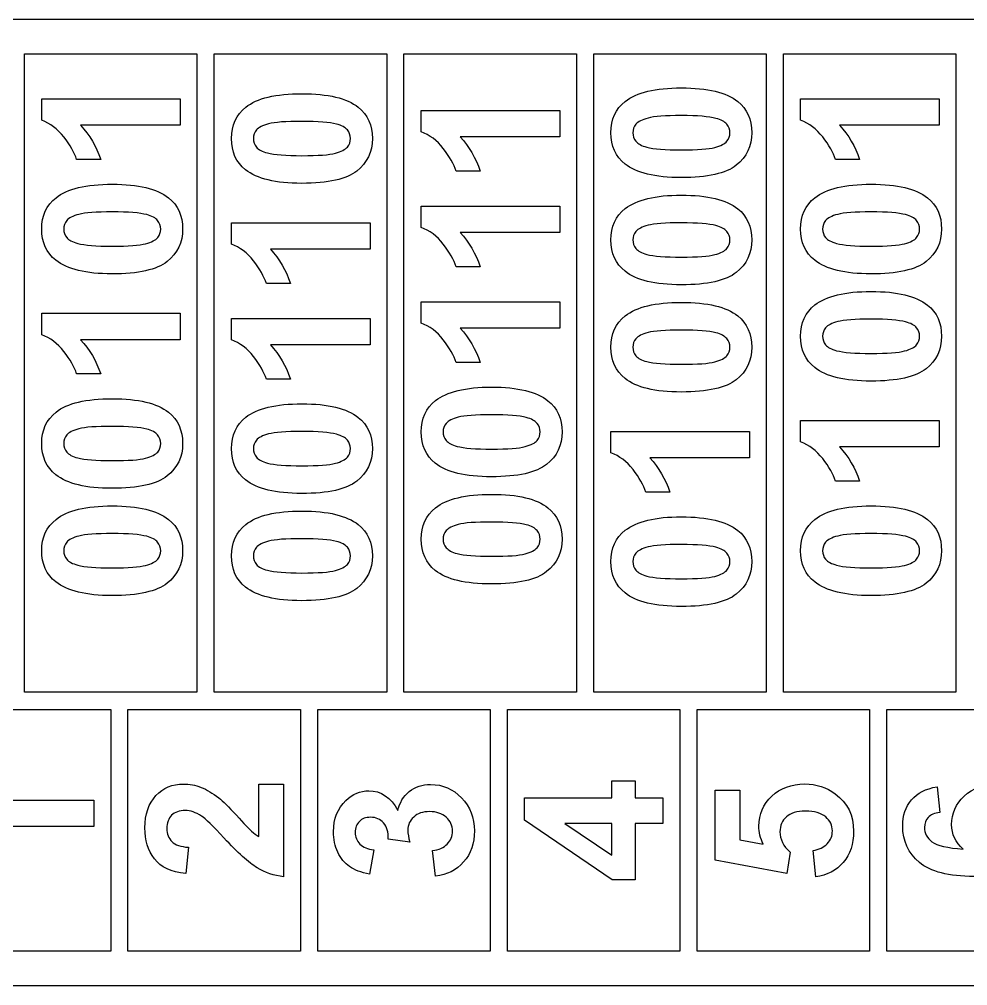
# Model space of a CAD drawing. Header units: millimetres. Extents: x -30 to 404, y 52 to 300.
# Drawn here: x 66.7 to 121.7, y 52 to 108 of the extents above; entities that cross this region are included whole.
import ezdxf

# ---------------------------------------------------------------- set-up
doc = ezdxf.new("R2010")
doc.units = ezdxf.units.MM
doc.layers.get('0').update_dxf_attribs({"lineweight": 25, "true_color": 0xffffff})
doc.layers.add('Gravure1', color=3, linetype='Continuous', lineweight=25, true_color=0x00ff00)

msp = doc.modelspace()

# ---------------------------------------------------------------- linework, layer by layer
for p, q in [((10, 108), (404, 108)), ((404, 52), (10, 52))]:
    msp.add_line(p, q)
at = {"layer": 'Gravure1'}
for p, q in [((67, 69), (67, 106)), ((67, 106), (77, 106)), ((77, 106), (77, 69)), ((78, 69), (78, 106)), ((78, 106), (88, 106)), ((88, 106), (88, 69)), ((89, 69), (89, 106)), ((89, 106), (99, 106)), ((99, 106), (99, 69)), ((100, 69), (100, 106)), ((100, 106), (110, 106)), ((110, 106), (110, 69)), ((111, 69), (111, 106)), ((111, 106), (121, 106)), ((121, 106), (121, 69)), ((68, 102.148), (68, 103.393)), ((68, 103.393), (76.033, 103.393)), ((76.033, 103.393), (76.033, 101.859)), ((112, 102.148), (112, 103.393)), ((112, 103.393), (120.033, 103.393)), ((120.033, 103.393), (120.033, 101.859)), ((90, 101.478), (90, 102.722)), ((90, 102.722), (98.033, 102.722)), ((98.033, 102.722), (98.033, 101.189)), ((76.033, 101.859), (70.254, 101.859)), ((120.033, 101.859), (114.254, 101.859)), ((98.033, 101.189), (92.254, 101.189)), ((71.417, 99.878), (70.025, 99.878)), ((115.417, 99.878), (114.025, 99.878)), ((93.417, 99.207), (92.025, 99.207)), ((90, 95.935), (90, 97.179)), ((90, 97.179), (98.033, 97.179)), ((98.033, 97.179), (98.033, 95.645)), ((79, 94.967), (79, 96.211)), ((79, 96.211), (87.033, 96.211)), ((87.033, 96.211), (87.033, 94.678)), ((98.033, 95.645), (92.254, 95.645)), ((87.033, 94.678), (81.254, 94.678)), ((93.417, 93.664), (92.025, 93.664)), ((82.417, 92.696), (81.025, 92.696)), ((90, 90.391), (90, 91.635)), ((90, 91.635), (98.033, 91.635)), ((98.033, 91.635), (98.033, 90.102)), ((68, 89.721), (68, 90.965)), ((68, 90.965), (76.033, 90.965)), ((76.033, 90.965), (76.033, 89.431)), ((79, 89.424), (79, 90.668)), ((79, 90.668), (87.033, 90.668)), ((87.033, 90.668), (87.033, 89.134)), ((98.033, 90.102), (92.254, 90.102)), ((76.033, 89.431), (70.254, 89.431)), ((87.033, 89.134), (81.254, 89.134)), ((93.417, 88.121), (92.025, 88.121)), ((71.417, 87.45), (70.025, 87.45)), ((82.417, 87.153), (81.025, 87.153)), ((112, 83.507), (112, 84.751)), ((112, 84.751), (120.033, 84.751)), ((120.033, 84.751), (120.033, 83.218)), ((101, 82.875), (101, 84.119)), ((101, 84.119), (109.033, 84.119)), ((109.033, 84.119), (109.033, 82.585)), ((120.033, 83.218), (114.254, 83.218)), ((109.033, 82.585), (103.254, 82.585)), ((115.417, 81.236), (114.025, 81.236)), ((104.417, 80.604), (103.025, 80.604)), ((77, 69), (67, 69)), ((88, 69), (78, 69)), ((99, 69), (89, 69)), ((110, 69), (100, 69)), ((121, 69), (111, 69)), ((62, 68), (72, 68)), ((72, 68), (72, 54)), ((73, 68), (83, 68)), ((73, 54), (73, 68)), ((83, 68), (83, 54)), ((84, 68), (94, 68)), ((84, 54), (84, 68)), ((94, 68), (94, 54)), ((95, 68), (105, 68)), ((95, 54), (95, 68)), ((105, 68), (105, 54)), ((106, 68), (116, 68)), ((106, 54), (106, 68)), ((116, 68), (116, 54)), ((117, 68), (127, 68)), ((117, 54), (117, 68)), ((101.058, 62.883), (101.058, 63.876)), ((101.058, 63.876), (102.407, 63.876)), ((102.407, 63.876), (102.407, 62.883)), ((80.592, 63.687), (82.016, 63.687)), ((80.592, 60.642), (80.592, 63.687)), ((82.016, 63.687), (82.016, 58.313)), ((107.042, 59.281), (107.042, 63.336)), ((107.042, 63.336), (108.476, 63.336)), ((108.476, 63.336), (108.476, 60.443)), ((119.907, 63.524), (120.071, 62.039)), ((62.984, 62.757), (71.016, 62.757)), ((71.016, 62.757), (71.016, 61.224)), ((95.984, 61.596), (95.984, 62.883)), ((95.984, 62.883), (101.058, 62.883)), ((102.407, 62.883), (104.016, 62.883)), ((104.016, 62.883), (104.016, 61.399)), ((71.016, 61.224), (65.237, 61.224)), ((101.065, 58.124), (95.984, 61.596)), ((101.058, 61.399), (98.325, 61.399)), ((98.325, 61.399), (101.058, 59.56)), ((101.058, 59.56), (101.058, 61.399)), ((104.016, 61.399), (102.407, 61.399)), ((102.407, 61.399), (102.407, 58.124)), ((89.342, 60.312), (88.091, 60.481)), ((76.505, 60.02), (76.353, 58.492)), ((108.476, 60.443), (109.835, 60.203)), ((87.245, 59.871), (87.006, 58.456)), ((90.826, 58.342), (90.646, 59.826)), ((111.384, 59.74), (111.205, 58.495)), ((112.875, 58.31), (112.716, 59.838)), ((111.205, 58.495), (107.042, 59.281)), ((102.407, 58.124), (101.065, 58.124)), ((72, 54), (62, 54)), ((83, 54), (73, 54)), ((94, 54), (84, 54)), ((105, 54), (95, 54)), ((116, 54), (106, 54)), ((127, 54), (117, 54))]:
    msp.add_line(p, q, dxfattribs=at)
for points in [[(79.83, 102.909), (80.485, 103.43), (81.571, 103.69), (83.087, 103.69)], [(83.087, 103.69), (84.601, 103.69), (85.689, 103.428), (86.35, 102.904)], [(101.83, 103.245), (102.485, 103.765), (103.571, 104.025), (105.087, 104.025)], [(105.087, 104.025), (106.601, 104.025), (107.689, 103.763), (108.35, 103.239)], [(101, 101.428), (101, 102.203), (101.277, 102.808), (101.83, 103.245)], [(108.35, 103.239), (108.896, 102.806), (109.169, 102.203), (109.169, 101.428)], [(79, 101.093), (79, 101.867), (79.277, 102.473), (79.83, 102.909)], [(86.35, 102.904), (86.896, 102.471), (87.169, 101.867), (87.169, 101.093)], [(69.28, 101.182), (68.915, 101.652), (68.488, 101.974), (68, 102.148)], [(81.153, 101.944), (80.802, 101.85), (80.567, 101.731), (80.449, 101.587)], [(83.087, 102.086), (82.149, 102.086), (81.504, 102.038), (81.153, 101.944)], [(85.084, 101.927), (84.691, 102.033), (84.026, 102.086), (83.087, 102.086)], [(85.72, 101.589), (85.602, 101.735), (85.39, 101.848), (85.084, 101.927)], [(102.449, 101.922), (102.331, 101.778), (102.272, 101.613), (102.272, 101.428)], [(103.153, 102.279), (102.802, 102.185), (102.567, 102.066), (102.449, 101.922)], [(105.087, 102.421), (104.149, 102.421), (103.504, 102.374), (103.153, 102.279)], [(107.084, 102.262), (106.691, 102.368), (106.026, 102.421), (105.087, 102.421)], [(107.72, 101.925), (107.602, 102.07), (107.39, 102.183), (107.084, 102.262)], [(107.897, 101.428), (107.897, 101.613), (107.838, 101.779), (107.72, 101.925)], [(113.28, 101.182), (112.915, 101.652), (112.488, 101.974), (112, 102.148)], [(70.254, 101.859), (70.778, 101.299), (71.165, 100.638), (71.417, 99.878)], [(80.449, 101.587), (80.331, 101.443), (80.272, 101.278), (80.272, 101.093)], [(85.897, 101.093), (85.897, 101.278), (85.838, 101.443), (85.72, 101.589)], [(91.28, 100.512), (90.915, 100.981), (90.488, 101.303), (90, 101.478)], [(101.818, 99.616), (101.273, 100.049), (101, 100.653), (101, 101.428)], [(102.272, 101.428), (102.272, 101.242), (102.331, 101.077), (102.449, 100.931)], [(107.723, 100.934), (107.839, 101.077), (107.897, 101.242), (107.897, 101.428)], [(109.169, 101.428), (109.169, 100.649), (108.87, 100.022), (108.271, 99.545)], [(114.254, 101.859), (114.778, 101.299), (115.165, 100.638), (115.417, 99.878)], [(70.025, 99.878), (69.894, 100.278), (69.645, 100.712), (69.28, 101.182)], [(79.818, 99.281), (79.273, 99.714), (79, 100.318), (79, 101.093)], [(80.272, 101.093), (80.272, 100.907), (80.331, 100.741), (80.449, 100.596)], [(85.723, 100.599), (85.839, 100.742), (85.897, 100.907), (85.897, 101.093)], [(87.169, 101.093), (87.169, 100.314), (86.87, 99.687), (86.271, 99.21)], [(92.254, 101.189), (92.778, 100.628), (93.165, 99.968), (93.417, 99.207)], [(102.449, 100.931), (102.567, 100.786), (102.779, 100.673), (103.085, 100.593)], [(107.022, 100.576), (107.373, 100.671), (107.607, 100.79), (107.723, 100.934)], [(114.025, 99.878), (113.894, 100.278), (113.645, 100.712), (113.28, 101.182)], [(80.449, 100.596), (80.567, 100.451), (80.779, 100.338), (81.085, 100.257)], [(81.085, 100.257), (81.481, 100.152), (82.149, 100.099), (83.087, 100.099)], [(83.087, 100.099), (84.026, 100.099), (84.671, 100.146), (85.022, 100.241)], [(85.022, 100.241), (85.373, 100.336), (85.607, 100.455), (85.723, 100.599)], [(92.025, 99.207), (91.894, 99.607), (91.645, 100.042), (91.28, 100.512)], [(103.085, 100.593), (103.481, 100.487), (104.149, 100.434), (105.087, 100.434)], [(105.087, 100.434), (106.026, 100.434), (106.671, 100.482), (107.022, 100.576)], [(83.071, 98.495), (81.565, 98.495), (80.481, 98.757), (79.818, 99.281)], [(86.271, 99.21), (85.673, 98.733), (84.606, 98.495), (83.071, 98.495)], [(105.071, 98.83), (103.565, 98.83), (102.481, 99.092), (101.818, 99.616)], [(108.271, 99.545), (107.673, 99.068), (106.606, 98.83), (105.071, 98.83)], [(68.83, 97.663), (69.485, 98.184), (70.571, 98.444), (72.087, 98.444)], [(72.087, 98.444), (73.601, 98.444), (74.689, 98.182), (75.35, 97.658)], [(112.83, 97.663), (113.485, 98.184), (114.571, 98.444), (116.087, 98.444)], [(116.087, 98.444), (117.601, 98.444), (118.689, 98.182), (119.35, 97.658)], [(68, 95.847), (68, 96.621), (68.277, 97.227), (68.83, 97.663)], [(75.35, 97.658), (75.896, 97.225), (76.169, 96.621), (76.169, 95.847)], [(101.83, 97.031), (102.485, 97.551), (103.571, 97.811), (105.087, 97.811)], [(105.087, 97.811), (106.601, 97.811), (107.689, 97.549), (108.35, 97.026)], [(112, 95.847), (112, 96.621), (112.277, 97.227), (112.83, 97.663)], [(119.35, 97.658), (119.896, 97.225), (120.169, 96.621), (120.169, 95.847)], [(101, 95.214), (101, 95.989), (101.277, 96.594), (101.83, 97.031)], [(108.35, 97.026), (108.896, 96.593), (109.169, 95.989), (109.169, 95.214)], [(69.449, 96.341), (69.331, 96.197), (69.272, 96.032), (69.272, 95.847)], [(70.153, 96.698), (69.802, 96.604), (69.567, 96.485), (69.449, 96.341)], [(72.087, 96.84), (71.149, 96.84), (70.504, 96.792), (70.153, 96.698)], [(74.084, 96.681), (73.691, 96.787), (73.026, 96.84), (72.087, 96.84)], [(74.72, 96.343), (74.602, 96.489), (74.39, 96.602), (74.084, 96.681)], [(74.897, 95.847), (74.897, 96.032), (74.838, 96.197), (74.72, 96.343)], [(113.449, 96.341), (113.331, 96.197), (113.272, 96.032), (113.272, 95.847)], [(114.153, 96.698), (113.802, 96.604), (113.567, 96.485), (113.449, 96.341)], [(116.087, 96.84), (115.149, 96.84), (114.504, 96.792), (114.153, 96.698)], [(118.084, 96.681), (117.691, 96.787), (117.026, 96.84), (116.087, 96.84)], [(118.72, 96.343), (118.602, 96.489), (118.39, 96.602), (118.084, 96.681)], [(118.897, 95.847), (118.897, 96.032), (118.838, 96.197), (118.72, 96.343)], [(68.818, 94.035), (68.273, 94.468), (68, 95.072), (68, 95.847)], [(69.272, 95.847), (69.272, 95.661), (69.331, 95.495), (69.449, 95.35)], [(74.723, 95.353), (74.839, 95.496), (74.897, 95.661), (74.897, 95.847)], [(76.169, 95.847), (76.169, 95.068), (75.87, 94.44), (75.271, 93.964)], [(91.28, 94.968), (90.915, 95.438), (90.488, 95.76), (90, 95.935)], [(103.153, 96.066), (102.802, 95.971), (102.567, 95.852), (102.449, 95.708)], [(105.087, 96.207), (104.149, 96.207), (103.504, 96.16), (103.153, 96.066)], [(107.084, 96.049), (106.691, 96.154), (106.026, 96.207), (105.087, 96.207)], [(107.72, 95.711), (107.602, 95.857), (107.39, 95.969), (107.084, 96.049)], [(112.818, 94.035), (112.273, 94.468), (112, 95.072), (112, 95.847)], [(113.272, 95.847), (113.272, 95.661), (113.331, 95.495), (113.449, 95.35)], [(118.723, 95.353), (118.839, 95.496), (118.897, 95.661), (118.897, 95.847)], [(120.169, 95.847), (120.169, 95.068), (119.87, 94.44), (119.271, 93.964)], [(69.449, 95.35), (69.567, 95.205), (69.779, 95.092), (70.085, 95.011)], [(74.022, 94.995), (74.373, 95.09), (74.607, 95.209), (74.723, 95.353)], [(92.254, 95.645), (92.778, 95.085), (93.165, 94.424), (93.417, 93.664)], [(101.818, 93.402), (101.273, 93.835), (101, 94.439), (101, 95.214)], [(102.449, 95.708), (102.331, 95.564), (102.272, 95.4), (102.272, 95.214)], [(102.272, 95.214), (102.272, 95.028), (102.331, 94.863), (102.449, 94.717)], [(107.897, 95.214), (107.897, 95.4), (107.838, 95.565), (107.72, 95.711)], [(107.723, 94.72), (107.839, 94.864), (107.897, 95.028), (107.897, 95.214)], [(109.169, 95.214), (109.169, 94.436), (108.87, 93.808), (108.271, 93.331)], [(113.449, 95.35), (113.567, 95.205), (113.779, 95.092), (114.085, 95.011)], [(118.022, 94.995), (118.373, 95.09), (118.607, 95.209), (118.723, 95.353)], [(70.085, 95.011), (70.481, 94.906), (71.149, 94.853), (72.087, 94.853)], [(72.087, 94.853), (73.026, 94.853), (73.671, 94.9), (74.022, 94.995)], [(80.28, 94), (79.915, 94.47), (79.488, 94.792), (79, 94.967)], [(81.254, 94.678), (81.778, 94.117), (82.165, 93.457), (82.417, 92.696)], [(92.025, 93.664), (91.894, 94.064), (91.645, 94.499), (91.28, 94.968)], [(102.449, 94.717), (102.567, 94.572), (102.779, 94.459), (103.085, 94.379)], [(107.022, 94.363), (107.373, 94.457), (107.607, 94.576), (107.723, 94.72)], [(114.085, 95.011), (114.481, 94.906), (115.149, 94.853), (116.087, 94.853)], [(116.087, 94.853), (117.026, 94.853), (117.671, 94.9), (118.022, 94.995)], [(103.085, 94.379), (103.481, 94.273), (104.149, 94.22), (105.087, 94.22)], [(105.087, 94.22), (106.026, 94.22), (106.671, 94.268), (107.022, 94.363)], [(72.071, 93.249), (70.565, 93.249), (69.481, 93.511), (68.818, 94.035)], [(75.271, 93.964), (74.673, 93.487), (73.606, 93.249), (72.071, 93.249)], [(81.025, 92.696), (80.894, 93.096), (80.645, 93.531), (80.28, 94)], [(116.071, 93.249), (114.565, 93.249), (113.481, 93.511), (112.818, 94.035)], [(119.271, 93.964), (118.673, 93.487), (117.606, 93.249), (116.071, 93.249)], [(105.071, 92.616), (103.565, 92.616), (102.481, 92.878), (101.818, 93.402)], [(108.271, 93.331), (107.673, 92.855), (106.606, 92.616), (105.071, 92.616)], [(112.83, 91.45), (113.485, 91.97), (114.571, 92.23), (116.087, 92.23)], [(116.087, 92.23), (117.601, 92.23), (118.689, 91.968), (119.35, 91.444)], [(101.83, 90.817), (102.485, 91.337), (103.571, 91.597), (105.087, 91.597)], [(105.087, 91.597), (106.601, 91.597), (107.689, 91.336), (108.35, 90.812)], [(112, 89.633), (112, 90.408), (112.277, 91.013), (112.83, 91.45)], [(119.35, 91.444), (119.896, 91.011), (120.169, 90.408), (120.169, 89.633)], [(101, 89.001), (101, 89.775), (101.277, 90.38), (101.83, 90.817)], [(108.35, 90.812), (108.896, 90.379), (109.169, 89.775), (109.169, 89.001)], [(91.28, 89.425), (90.915, 89.895), (90.488, 90.217), (90, 90.391)], [(114.153, 90.484), (113.802, 90.39), (113.567, 90.271), (113.449, 90.127)], [(116.087, 90.626), (115.149, 90.626), (114.504, 90.579), (114.153, 90.484)], [(118.084, 90.467), (117.691, 90.573), (117.026, 90.626), (116.087, 90.626)], [(118.72, 90.129), (118.602, 90.275), (118.39, 90.388), (118.084, 90.467)], [(69.28, 88.754), (68.915, 89.224), (68.488, 89.546), (68, 89.721)], [(92.254, 90.102), (92.778, 89.541), (93.165, 88.881), (93.417, 88.121)], [(103.153, 89.852), (102.802, 89.758), (102.567, 89.638), (102.449, 89.494)], [(105.087, 89.993), (104.149, 89.993), (103.504, 89.946), (103.153, 89.852)], [(107.084, 89.835), (106.691, 89.94), (106.026, 89.993), (105.087, 89.993)], [(107.72, 89.497), (107.602, 89.643), (107.39, 89.755), (107.084, 89.835)], [(112.818, 87.821), (112.273, 88.254), (112, 88.858), (112, 89.633)], [(113.449, 90.127), (113.331, 89.983), (113.272, 89.818), (113.272, 89.633)], [(113.272, 89.633), (113.272, 89.447), (113.331, 89.282), (113.449, 89.136)], [(118.897, 89.633), (118.897, 89.818), (118.838, 89.984), (118.72, 90.129)], [(118.723, 89.139), (118.839, 89.282), (118.897, 89.447), (118.897, 89.633)], [(120.169, 89.633), (120.169, 88.854), (119.87, 88.227), (119.271, 87.75)], [(70.254, 89.431), (70.778, 88.871), (71.165, 88.211), (71.417, 87.45)], [(80.28, 88.457), (79.915, 88.927), (79.488, 89.249), (79, 89.424)], [(81.254, 89.134), (81.778, 88.574), (82.165, 87.913), (82.417, 87.153)], [(92.025, 88.121), (91.894, 88.52), (91.645, 88.955), (91.28, 89.425)], [(102.449, 89.494), (102.331, 89.35), (102.272, 89.186), (102.272, 89.001)], [(107.897, 89.001), (107.897, 89.186), (107.838, 89.351), (107.72, 89.497)], [(113.449, 89.136), (113.567, 88.991), (113.779, 88.878), (114.085, 88.798)], [(118.022, 88.781), (118.373, 88.876), (118.607, 88.995), (118.723, 89.139)], [(70.025, 87.45), (69.894, 87.85), (69.645, 88.285), (69.28, 88.754)], [(101.818, 87.188), (101.273, 87.621), (101, 88.225), (101, 89.001)], [(102.272, 89.001), (102.272, 88.815), (102.331, 88.649), (102.449, 88.504)], [(102.449, 88.504), (102.567, 88.358), (102.779, 88.245), (103.085, 88.165)], [(107.022, 88.149), (107.373, 88.244), (107.607, 88.363), (107.723, 88.506)], [(107.723, 88.506), (107.839, 88.65), (107.897, 88.815), (107.897, 89.001)], [(109.169, 89.001), (109.169, 88.222), (108.87, 87.594), (108.271, 87.118)], [(114.085, 88.798), (114.481, 88.692), (115.149, 88.639), (116.087, 88.639)], [(116.087, 88.639), (117.026, 88.639), (117.671, 88.687), (118.022, 88.781)], [(81.025, 87.153), (80.894, 87.553), (80.645, 87.988), (80.28, 88.457)], [(103.085, 88.165), (103.481, 88.06), (104.149, 88.007), (105.087, 88.007)], [(105.087, 88.007), (106.026, 88.007), (106.671, 88.054), (107.022, 88.149)], [(116.071, 87.035), (114.565, 87.035), (113.481, 87.297), (112.818, 87.821)], [(119.271, 87.75), (118.673, 87.273), (117.606, 87.035), (116.071, 87.035)], [(105.071, 86.403), (103.565, 86.403), (102.481, 86.664), (101.818, 87.188)], [(108.271, 87.118), (107.673, 86.641), (106.606, 86.403), (105.071, 86.403)], [(90.83, 85.906), (91.485, 86.427), (92.571, 86.687), (94.087, 86.687)], [(94.087, 86.687), (95.601, 86.687), (96.689, 86.425), (97.35, 85.901)], [(68.83, 85.236), (69.485, 85.756), (70.571, 86.016), (72.087, 86.016)], [(72.087, 86.016), (73.601, 86.016), (74.689, 85.754), (75.35, 85.23)], [(79.83, 84.938), (80.485, 85.459), (81.571, 85.719), (83.087, 85.719)], [(83.087, 85.719), (84.601, 85.719), (85.689, 85.457), (86.35, 84.933)], [(90, 84.09), (90, 84.864), (90.277, 85.47), (90.83, 85.906)], [(97.35, 85.901), (97.896, 85.468), (98.169, 84.864), (98.169, 84.09)], [(68, 83.419), (68, 84.194), (68.277, 84.799), (68.83, 85.236)], [(75.35, 85.23), (75.896, 84.797), (76.169, 84.194), (76.169, 83.419)], [(79, 83.122), (79, 83.896), (79.277, 84.502), (79.83, 84.938)], [(86.35, 84.933), (86.896, 84.5), (87.169, 83.896), (87.169, 83.122)], [(91.449, 84.584), (91.331, 84.44), (91.272, 84.275), (91.272, 84.09)], [(92.153, 84.941), (91.802, 84.847), (91.567, 84.728), (91.449, 84.584)], [(94.087, 85.083), (93.149, 85.083), (92.504, 85.035), (92.153, 84.941)], [(96.084, 84.924), (95.691, 85.03), (95.026, 85.083), (94.087, 85.083)], [(96.72, 84.586), (96.602, 84.732), (96.39, 84.845), (96.084, 84.924)], [(96.897, 84.09), (96.897, 84.275), (96.838, 84.44), (96.72, 84.586)], [(70.153, 84.271), (69.802, 84.176), (69.567, 84.057), (69.449, 83.913)], [(72.087, 84.412), (71.149, 84.412), (70.504, 84.365), (70.153, 84.271)], [(74.084, 84.254), (73.691, 84.359), (73.026, 84.412), (72.087, 84.412)], [(74.72, 83.916), (74.602, 84.061), (74.39, 84.174), (74.084, 84.254)], [(83.087, 84.115), (82.149, 84.115), (81.504, 84.068), (81.153, 83.973)], [(85.084, 83.956), (84.691, 84.062), (84.026, 84.115), (83.087, 84.115)], [(90.818, 82.277), (90.273, 82.71), (90, 83.315), (90, 84.09)], [(91.272, 84.09), (91.272, 83.904), (91.331, 83.738), (91.449, 83.593)], [(96.723, 83.596), (96.839, 83.739), (96.897, 83.904), (96.897, 84.09)], [(98.169, 84.09), (98.169, 83.311), (97.87, 82.683), (97.271, 82.207)], [(69.449, 83.913), (69.331, 83.769), (69.272, 83.604), (69.272, 83.419)], [(74.897, 83.419), (74.897, 83.604), (74.838, 83.77), (74.72, 83.916)], [(80.449, 83.616), (80.331, 83.472), (80.272, 83.307), (80.272, 83.122)], [(81.153, 83.973), (80.802, 83.879), (80.567, 83.76), (80.449, 83.616)], [(85.72, 83.618), (85.602, 83.764), (85.39, 83.877), (85.084, 83.956)], [(85.897, 83.122), (85.897, 83.307), (85.838, 83.473), (85.72, 83.618)], [(91.449, 83.593), (91.567, 83.448), (91.779, 83.335), (92.085, 83.254)], [(96.022, 83.238), (96.373, 83.333), (96.607, 83.452), (96.723, 83.596)], [(113.28, 82.541), (112.915, 83.01), (112.488, 83.333), (112, 83.507)], [(68.818, 81.607), (68.273, 82.04), (68, 82.644), (68, 83.419)], [(69.272, 83.419), (69.272, 83.233), (69.331, 83.068), (69.449, 82.922)], [(69.449, 82.922), (69.567, 82.777), (69.779, 82.664), (70.085, 82.584)], [(74.022, 82.568), (74.373, 82.662), (74.607, 82.781), (74.723, 82.925)], [(74.723, 82.925), (74.839, 83.069), (74.897, 83.233), (74.897, 83.419)], [(76.169, 83.419), (76.169, 82.641), (75.87, 82.013), (75.271, 81.536)], [(79.818, 81.31), (79.273, 81.743), (79, 82.347), (79, 83.122)], [(80.272, 83.122), (80.272, 82.936), (80.331, 82.771), (80.449, 82.625)], [(85.723, 82.628), (85.839, 82.771), (85.897, 82.936), (85.897, 83.122)], [(87.169, 83.122), (87.169, 82.343), (86.87, 81.716), (86.271, 81.239)], [(92.085, 83.254), (92.481, 83.149), (93.149, 83.096), (94.087, 83.096)], [(94.087, 83.096), (95.026, 83.096), (95.671, 83.143), (96.022, 83.238)], [(114.254, 83.218), (114.778, 82.657), (115.165, 81.997), (115.417, 81.236)], [(70.085, 82.584), (70.481, 82.478), (71.149, 82.425), (72.087, 82.425)], [(72.087, 82.425), (73.026, 82.425), (73.671, 82.473), (74.022, 82.568)], [(80.449, 82.625), (80.567, 82.48), (80.779, 82.367), (81.085, 82.287)], [(85.022, 82.27), (85.373, 82.365), (85.607, 82.484), (85.723, 82.628)], [(102.28, 81.908), (101.915, 82.378), (101.488, 82.7), (101, 82.875)], [(103.254, 82.585), (103.778, 82.025), (104.165, 81.364), (104.417, 80.604)], [(114.025, 81.236), (113.894, 81.636), (113.645, 82.071), (113.28, 82.541)], [(81.085, 82.287), (81.481, 82.181), (82.149, 82.128), (83.087, 82.128)], [(83.087, 82.128), (84.026, 82.128), (84.671, 82.176), (85.022, 82.27)], [(94.071, 81.492), (92.565, 81.492), (91.481, 81.754), (90.818, 82.277)], [(97.271, 82.207), (96.673, 81.73), (95.606, 81.492), (94.071, 81.492)], [(103.025, 80.604), (102.894, 81.004), (102.645, 81.438), (102.28, 81.908)], [(72.071, 80.821), (70.565, 80.821), (69.481, 81.083), (68.818, 81.607)], [(75.271, 81.536), (74.673, 81.06), (73.606, 80.821), (72.071, 80.821)], [(83.071, 80.524), (81.565, 80.524), (80.481, 80.786), (79.818, 81.31)], [(86.271, 81.239), (85.673, 80.762), (84.606, 80.524), (83.071, 80.524)], [(90.83, 79.692), (91.485, 80.213), (92.571, 80.473), (94.087, 80.473)], [(94.087, 80.473), (95.601, 80.473), (96.689, 80.211), (97.35, 79.687)], [(68.83, 79.022), (69.485, 79.542), (70.571, 79.802), (72.087, 79.802)], [(72.087, 79.802), (73.601, 79.802), (74.689, 79.541), (75.35, 79.017)], [(90, 77.876), (90, 78.65), (90.277, 79.256), (90.83, 79.692)], [(97.35, 79.687), (97.896, 79.254), (98.169, 78.65), (98.169, 77.876)], [(112.83, 79.022), (113.485, 79.542), (114.571, 79.802), (116.087, 79.802)], [(116.087, 79.802), (117.601, 79.802), (118.689, 79.541), (119.35, 79.017)], [(68, 77.206), (68, 77.98), (68.277, 78.585), (68.83, 79.022)], [(75.35, 79.017), (75.896, 78.584), (76.169, 77.98), (76.169, 77.206)], [(79.83, 78.725), (80.485, 79.245), (81.571, 79.505), (83.087, 79.505)], [(83.087, 79.505), (84.601, 79.505), (85.689, 79.243), (86.35, 78.719)], [(101.83, 78.389), (102.485, 78.91), (103.571, 79.17), (105.087, 79.17)], [(105.087, 79.17), (106.601, 79.17), (107.689, 78.908), (108.35, 78.384)], [(112, 77.206), (112, 77.98), (112.277, 78.585), (112.83, 79.022)], [(119.35, 79.017), (119.896, 78.584), (120.169, 77.98), (120.169, 77.206)], [(79, 76.908), (79, 77.683), (79.277, 78.288), (79.83, 78.725)], [(86.35, 78.719), (86.896, 78.286), (87.169, 77.683), (87.169, 76.908)], [(92.153, 78.727), (91.802, 78.633), (91.567, 78.514), (91.449, 78.37)], [(94.087, 78.869), (93.149, 78.869), (92.504, 78.822), (92.153, 78.727)], [(96.084, 78.71), (95.691, 78.816), (95.026, 78.869), (94.087, 78.869)], [(96.72, 78.372), (96.602, 78.518), (96.39, 78.631), (96.084, 78.71)], [(70.153, 78.057), (69.802, 77.963), (69.567, 77.843), (69.449, 77.699)], [(72.087, 78.198), (71.149, 78.198), (70.504, 78.151), (70.153, 78.057)], [(74.084, 78.04), (73.691, 78.145), (73.026, 78.198), (72.087, 78.198)], [(74.72, 77.702), (74.602, 77.848), (74.39, 77.96), (74.084, 78.04)], [(83.087, 77.901), (82.149, 77.901), (81.504, 77.854), (81.153, 77.76)], [(85.084, 77.743), (84.691, 77.848), (84.026, 77.901), (83.087, 77.901)], [(90.818, 76.064), (90.273, 76.497), (90, 77.101), (90, 77.876)], [(91.449, 78.37), (91.331, 78.226), (91.272, 78.061), (91.272, 77.876)], [(91.272, 77.876), (91.272, 77.69), (91.331, 77.524), (91.449, 77.379)], [(96.897, 77.876), (96.897, 78.061), (96.838, 78.227), (96.72, 78.372)], [(96.723, 77.382), (96.839, 77.525), (96.897, 77.69), (96.897, 77.876)], [(98.169, 77.876), (98.169, 77.097), (97.87, 76.47), (97.271, 75.993)], [(101, 76.573), (101, 77.347), (101.277, 77.953), (101.83, 78.389)], [(108.35, 78.384), (108.896, 77.951), (109.169, 77.347), (109.169, 76.573)], [(114.153, 78.057), (113.802, 77.963), (113.567, 77.843), (113.449, 77.699)], [(116.087, 78.198), (115.149, 78.198), (114.504, 78.151), (114.153, 78.057)], [(118.084, 78.04), (117.691, 78.145), (117.026, 78.198), (116.087, 78.198)], [(118.72, 77.702), (118.602, 77.848), (118.39, 77.96), (118.084, 78.04)], [(69.449, 77.699), (69.331, 77.555), (69.272, 77.391), (69.272, 77.206)], [(74.897, 77.206), (74.897, 77.391), (74.838, 77.556), (74.72, 77.702)], [(80.449, 77.402), (80.331, 77.258), (80.272, 77.093), (80.272, 76.908)], [(81.153, 77.76), (80.802, 77.665), (80.567, 77.546), (80.449, 77.402)], [(85.72, 77.405), (85.602, 77.55), (85.39, 77.663), (85.084, 77.743)], [(85.897, 76.908), (85.897, 77.093), (85.838, 77.259), (85.72, 77.405)], [(91.449, 77.379), (91.567, 77.234), (91.779, 77.121), (92.085, 77.041)], [(96.022, 77.024), (96.373, 77.119), (96.607, 77.238), (96.723, 77.382)], [(103.153, 77.424), (102.802, 77.33), (102.567, 77.211), (102.449, 77.067)], [(105.087, 77.566), (104.149, 77.566), (103.504, 77.519), (103.153, 77.424)], [(107.084, 77.407), (106.691, 77.513), (106.026, 77.566), (105.087, 77.566)], [(107.72, 77.069), (107.602, 77.215), (107.39, 77.328), (107.084, 77.407)], [(113.449, 77.699), (113.331, 77.555), (113.272, 77.391), (113.272, 77.206)], [(118.897, 77.206), (118.897, 77.391), (118.838, 77.556), (118.72, 77.702)], [(68.818, 75.393), (68.273, 75.826), (68, 76.43), (68, 77.206)], [(69.272, 77.206), (69.272, 77.02), (69.331, 76.854), (69.449, 76.709)], [(74.723, 76.711), (74.839, 76.855), (74.897, 77.02), (74.897, 77.206)], [(76.169, 77.206), (76.169, 76.427), (75.87, 75.799), (75.271, 75.322)], [(79.818, 75.096), (79.273, 75.529), (79, 76.133), (79, 76.908)], [(80.272, 76.908), (80.272, 76.722), (80.331, 76.557), (80.449, 76.411)], [(85.723, 76.414), (85.839, 76.558), (85.897, 76.722), (85.897, 76.908)], [(87.169, 76.908), (87.169, 76.13), (86.87, 75.502), (86.271, 75.025)], [(92.085, 77.041), (92.481, 76.935), (93.149, 76.882), (94.087, 76.882)], [(94.087, 76.882), (95.026, 76.882), (95.671, 76.93), (96.022, 77.024)], [(102.449, 77.067), (102.331, 76.923), (102.272, 76.758), (102.272, 76.573)], [(107.897, 76.573), (107.897, 76.758), (107.838, 76.924), (107.72, 77.069)], [(112.818, 75.393), (112.273, 75.826), (112, 76.43), (112, 77.206)], [(113.272, 77.206), (113.272, 77.02), (113.331, 76.854), (113.449, 76.709)], [(118.723, 76.711), (118.839, 76.855), (118.897, 77.02), (118.897, 77.206)], [(120.169, 77.206), (120.169, 76.427), (119.87, 75.799), (119.271, 75.322)], [(69.449, 76.709), (69.567, 76.563), (69.779, 76.45), (70.085, 76.37)], [(70.085, 76.37), (70.481, 76.264), (71.149, 76.212), (72.087, 76.212)], [(72.087, 76.212), (73.026, 76.212), (73.671, 76.259), (74.022, 76.354)], [(74.022, 76.354), (74.373, 76.448), (74.607, 76.568), (74.723, 76.711)], [(80.449, 76.411), (80.567, 76.266), (80.779, 76.153), (81.085, 76.073)], [(85.022, 76.056), (85.373, 76.151), (85.607, 76.27), (85.723, 76.414)], [(101.818, 74.761), (101.273, 75.194), (101, 75.798), (101, 76.573)], [(102.272, 76.573), (102.272, 76.387), (102.331, 76.221), (102.449, 76.076)], [(107.723, 76.079), (107.839, 76.222), (107.897, 76.387), (107.897, 76.573)], [(109.169, 76.573), (109.169, 75.794), (108.87, 75.167), (108.271, 74.69)], [(113.449, 76.709), (113.567, 76.563), (113.779, 76.45), (114.085, 76.37)], [(114.085, 76.37), (114.481, 76.264), (115.149, 76.212), (116.087, 76.212)], [(116.087, 76.212), (117.026, 76.212), (117.671, 76.259), (118.022, 76.354)], [(118.022, 76.354), (118.373, 76.448), (118.607, 76.568), (118.723, 76.711)], [(81.085, 76.073), (81.481, 75.967), (82.149, 75.914), (83.087, 75.914)], [(83.087, 75.914), (84.026, 75.914), (84.671, 75.962), (85.022, 76.056)], [(94.071, 75.278), (92.565, 75.278), (91.481, 75.54), (90.818, 76.064)], [(97.271, 75.993), (96.673, 75.516), (95.606, 75.278), (94.071, 75.278)], [(102.449, 76.076), (102.567, 75.931), (102.779, 75.818), (103.085, 75.738)], [(103.085, 75.738), (103.481, 75.632), (104.149, 75.579), (105.087, 75.579)], [(105.087, 75.579), (106.026, 75.579), (106.671, 75.627), (107.022, 75.721)], [(107.022, 75.721), (107.373, 75.816), (107.607, 75.935), (107.723, 76.079)], [(72.071, 74.607), (70.565, 74.607), (69.481, 74.869), (68.818, 75.393)], [(75.271, 75.322), (74.673, 74.846), (73.606, 74.607), (72.071, 74.607)], [(83.071, 74.31), (81.565, 74.31), (80.481, 74.572), (79.818, 75.096)], [(116.071, 74.607), (114.565, 74.607), (113.481, 74.869), (112.818, 75.393)], [(119.271, 75.322), (118.673, 74.846), (117.606, 74.607), (116.071, 74.607)], [(86.271, 75.025), (85.673, 74.549), (84.606, 74.31), (83.071, 74.31)], [(105.071, 73.975), (103.565, 73.975), (102.481, 74.237), (101.818, 74.761)], [(108.271, 74.69), (107.673, 74.213), (106.606, 73.975), (105.071, 73.975)], [(74.622, 63.011), (75.048, 63.462), (75.577, 63.687), (76.21, 63.687)], [(76.21, 63.687), (76.57, 63.687), (76.914, 63.623), (77.239, 63.493)], [(77.239, 63.493), (77.565, 63.364), (77.906, 63.159), (78.262, 62.879)], [(85.636, 62.734), (86.029, 63.109), (86.473, 63.296), (86.968, 63.296)], [(86.968, 63.296), (87.67, 63.296), (88.23, 62.913), (88.648, 62.145)], [(89.308, 63.245), (89.65, 63.52), (90.063, 63.658), (90.548, 63.658)], [(90.548, 63.658), (91.25, 63.658), (91.848, 63.401), (92.343, 62.888)], [(110.321, 62.981), (110.816, 63.454), (111.458, 63.69), (112.247, 63.69)], [(112.247, 63.69), (112.906, 63.69), (113.493, 63.499), (114.01, 63.117)], [(118.426, 62.762), (118.766, 63.16), (119.26, 63.414), (119.907, 63.524)], [(121.485, 62.986), (121.972, 63.443), (122.602, 63.671), (123.372, 63.671)], [(73.984, 61.149), (73.984, 61.939), (74.196, 62.56), (74.622, 63.011)], [(78.262, 62.879), (78.498, 62.694), (78.839, 62.36), (79.283, 61.875)], [(84.916, 60.923), (84.916, 61.676), (85.156, 62.28), (85.636, 62.734)], [(88.648, 62.145), (88.746, 62.604), (88.967, 62.97), (89.308, 63.245)], [(92.343, 62.888), (92.837, 62.374), (93.084, 61.736), (93.084, 60.972)], [(109.578, 61.251), (109.578, 61.931), (109.826, 62.508), (110.321, 62.981)], [(114.01, 63.117), (114.715, 62.597), (115.068, 61.875), (115.068, 60.951)], [(117.916, 61.253), (117.916, 61.861), (118.086, 62.364), (118.426, 62.762)], [(120.753, 61.341), (120.753, 61.981), (120.997, 62.529), (121.485, 62.986)], [(75.531, 61.873), (75.347, 61.689), (75.255, 61.435), (75.255, 61.111)], [(76.32, 62.148), (75.978, 62.148), (75.715, 62.057), (75.531, 61.873)], [(77.257, 61.832), (76.941, 62.043), (76.629, 62.148), (76.32, 62.148)], [(78.567, 60.56), (77.924, 61.251), (77.487, 61.675), (77.257, 61.832)], [(79.283, 61.875), (79.727, 61.391), (80.021, 61.085), (80.167, 60.955)], [(87.061, 61.758), (86.791, 61.758), (86.576, 61.678), (86.416, 61.518)], [(87.821, 61.43), (87.63, 61.648), (87.377, 61.758), (87.061, 61.758)], [(89.565, 61.774), (89.339, 61.567), (89.227, 61.314), (89.227, 61.016)], [(90.482, 62.085), (90.097, 62.085), (89.791, 61.981), (89.565, 61.774)], [(91.453, 61.761), (91.213, 61.977), (90.889, 62.085), (90.482, 62.085)], [(91.813, 60.961), (91.813, 61.278), (91.693, 61.545), (91.453, 61.761)], [(111.17, 61.783), (110.924, 61.563), (110.802, 61.276), (110.802, 60.923)], [(112.275, 62.114), (111.783, 62.114), (111.415, 62.004), (111.17, 61.783)], [(113.451, 61.78), (113.191, 62.003), (112.799, 62.114), (112.275, 62.114)], [(113.841, 60.968), (113.841, 61.287), (113.711, 61.558), (113.451, 61.78)], [(119.395, 61.755), (119.249, 61.602), (119.177, 61.404), (119.177, 61.16)], [(120.071, 62.039), (119.765, 62.002), (119.54, 61.908), (119.395, 61.755)], [(74.535, 59.349), (74.167, 59.829), (73.984, 60.429), (73.984, 61.149)], [(75.255, 61.111), (75.255, 60.791), (75.352, 60.536), (75.545, 60.347)], [(86.416, 61.518), (86.257, 61.358), (86.177, 61.146), (86.177, 60.88)], [(88.091, 60.481), (88.103, 60.895), (88.013, 61.212), (87.821, 61.43)], [(109.835, 60.203), (109.664, 60.545), (109.578, 60.895), (109.578, 61.251)], [(118.887, 59.142), (118.239, 59.683), (117.916, 60.387), (117.916, 61.253)], [(119.177, 61.16), (119.177, 60.837), (119.322, 60.563), (119.613, 60.339)], [(121.43, 59.916), (120.979, 60.299), (120.753, 60.774), (120.753, 61.341)], [(80.486, 58.836), (80.004, 59.127), (79.364, 59.702), (78.567, 60.56)], [(80.167, 60.955), (80.312, 60.826), (80.454, 60.722), (80.592, 60.642)], [(85.164, 59.731), (84.998, 60.086), (84.916, 60.483), (84.916, 60.923)], [(86.177, 60.88), (86.177, 60.617), (86.267, 60.393), (86.449, 60.208)], [(89.227, 61.016), (89.227, 60.82), (89.265, 60.585), (89.342, 60.312)], [(91.513, 60.208), (91.713, 60.415), (91.813, 60.666), (91.813, 60.961)], [(93.084, 60.972), (93.084, 60.248), (92.876, 59.648), (92.46, 59.171)], [(110.802, 60.923), (110.802, 60.483), (110.996, 60.089), (111.384, 59.74)], [(113.538, 60.225), (113.74, 60.44), (113.841, 60.688), (113.841, 60.968)], [(115.068, 60.951), (115.068, 60.212), (114.87, 59.61), (114.474, 59.144)], [(75.545, 60.347), (75.738, 60.158), (76.058, 60.049), (76.505, 60.02)], [(86.449, 60.208), (86.631, 60.022), (86.896, 59.91), (87.245, 59.871)], [(90.646, 59.826), (91.024, 59.873), (91.313, 60), (91.513, 60.208)], [(112.716, 59.838), (113.062, 59.881), (113.336, 60.011), (113.538, 60.225)], [(119.613, 60.339), (119.903, 60.116), (120.509, 59.975), (121.43, 59.916)], [(85.846, 58.901), (85.557, 59.1), (85.329, 59.376), (85.164, 59.731)], [(76.353, 58.492), (75.508, 58.583), (74.902, 58.869), (74.535, 59.349)], [(82.016, 58.313), (81.478, 58.37), (80.967, 58.545), (80.486, 58.836)], [(87.006, 58.456), (86.522, 58.555), (86.135, 58.703), (85.846, 58.901)], [(92.46, 59.171), (92.043, 58.695), (91.499, 58.418), (90.826, 58.342)], [(114.474, 59.144), (114.077, 58.679), (113.544, 58.4), (112.875, 58.31)], [(122.058, 58.329), (120.592, 58.329), (119.535, 58.6), (118.887, 59.142)]]:
    msp.add_open_spline(points, degree=3, dxfattribs=at)

doc.saveas('drawing.dxf')
